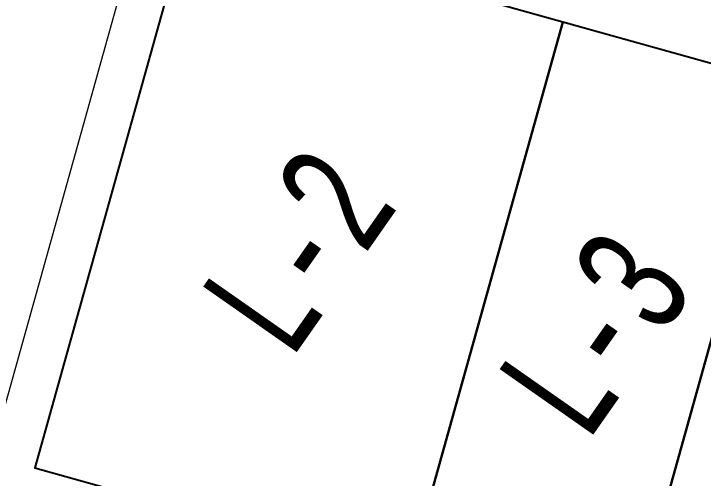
# Model space of a CAD drawing. Header units: millimetres. Extents: x 474016 to 477875, y 2288607 to 2292200.
# Drawn here: x 474561.23 to 474591.4, y 2289374.72 to 2289395.03 of the extents above; entities that cross this region are included whole.
import ezdxf
from ezdxf.enums import TextEntityAlignment as Align

# ---------------------------------------------------------------- set-up
doc = ezdxf.new("R2010")
doc.units = ezdxf.units.MM
doc.header["$LTSCALE"] = 50
doc.layers.add('BANQUETA', color=251, linetype='Continuous', lineweight=5)
doc.layers.add('CVL_LOTIF', color=1, linetype='Continuous')
doc.layers.add('MZ Y LT', color=7, linetype='Continuous', lineweight=13, true_color=0x0d2bf2)
doc.styles.add('MONOTXT4', font='MONOTXT4.shx', dxfattribs={"width": 0.55})

msp = doc.modelspace()

# ---------------------------------------------------------------- linework, layer by layer
at = {"layer": 'BANQUETA'}
msp.add_lwpolyline([(474682.143, 2289340.083), (474561.754, 2289373.719, -0.414214), (474560.366, 2289376.183), (474572.699, 2289420.326)], format="xyb", dxfattribs=at)
at = {"layer": 'CVL_LOTIF'}
for points in [[(474585.257, 2289394.667), (474568.884, 2289399.241), (474562.157, 2289375.163), (474578.53, 2289370.589)], [(474594.889, 2289391.976), (474585.257, 2289394.667), (474578.53, 2289370.589), (474588.161, 2289367.898)], [(474604.52, 2289389.285), (474594.889, 2289391.976), (474588.161, 2289367.898), (474597.793, 2289365.207)]]:
    msp.add_lwpolyline(points, close=True, dxfattribs=at)

# ---------------------------------------------------------------- texts
at = {"layer": 'MZ Y LT', "lineweight": 13, "style": 'MONOTXT4', "width": 0.65}
for s, p in [('L-2', (474573.648, 2289384.701)), ('L-3', (474586.65, 2289381.069))]:
    msp.add_text(s, height=5, rotation=55, dxfattribs=at).set_placement(p, align=Align.MIDDLE)

doc.saveas('drawing.dxf')
